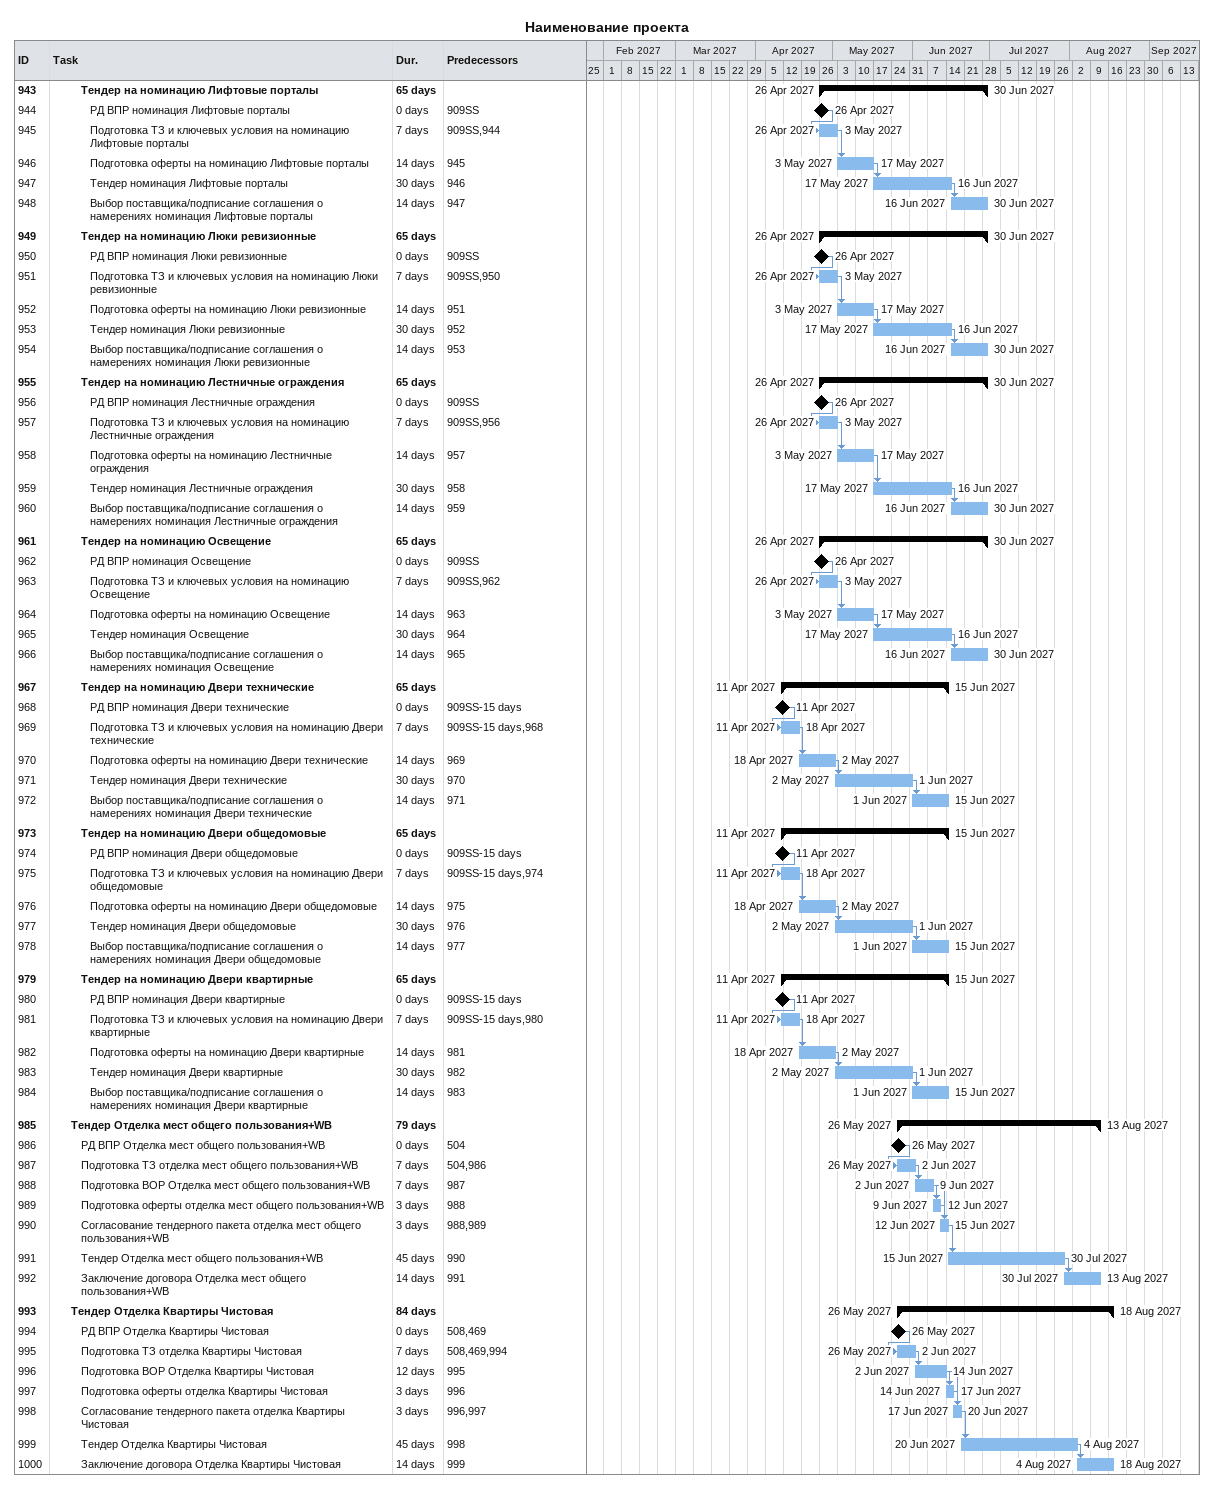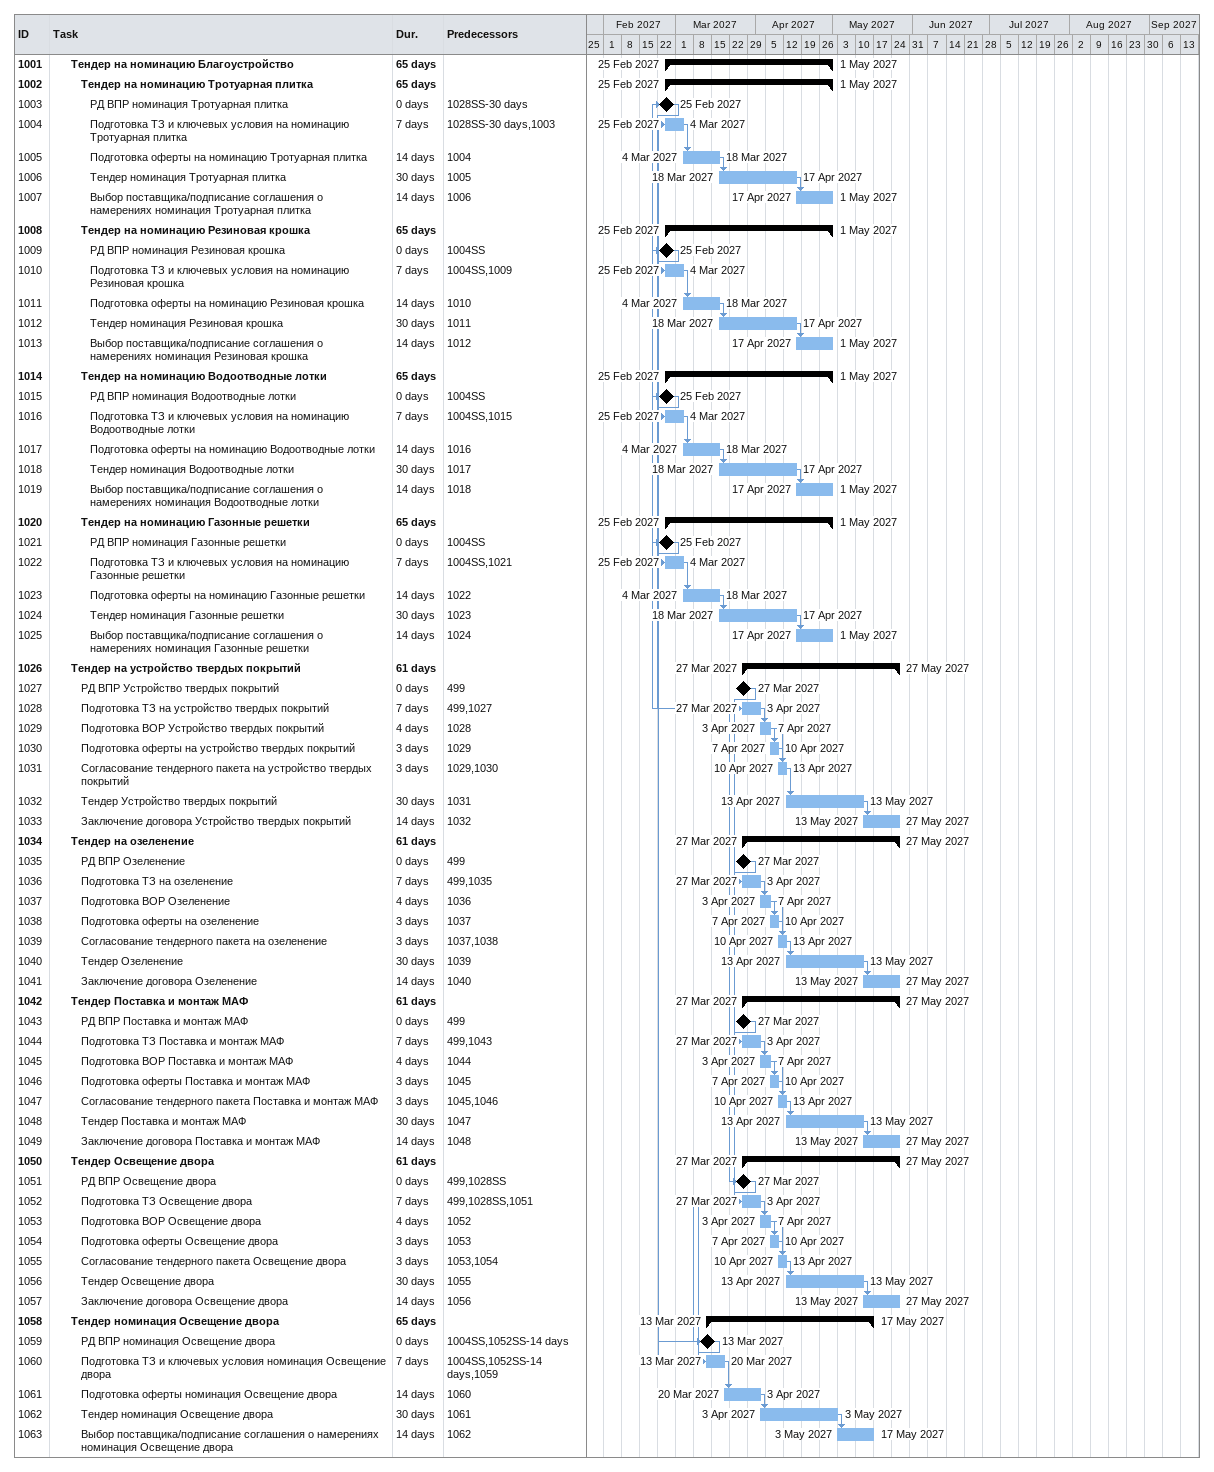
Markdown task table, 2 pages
Наименование проекта

| ID | Level | Task | Duration | Start | Finish | Predecessors |
|---|---|---|---|---|---|---|
| 943 | 4 | **Тендер на номинацию Лифтовые порталы** | 65d | 2027-04-26 | 2027-06-30 |  |
| 944 | 5 | РД ВПР номинация Лифтовые порталы | 0d | 2027-04-26 | 2027-04-26 | 909SS |
| 945 | 5 | Подготовка ТЗ и ключевых условия на номинацию Лифтовые порталы | 7d | 2027-04-26 | 2027-05-03 | 909SS, 944 |
| 946 | 5 | Подготовка оферты на номинацию Лифтовые порталы | 14d | 2027-05-03 | 2027-05-17 | 945 |
| 947 | 5 | Тендер номинация Лифтовые порталы | 30d | 2027-05-17 | 2027-06-16 | 946 |
| 948 | 5 | Выбор поставщика/подписание соглашения о намерениях номинация Лифтовые порталы | 14d | 2027-06-16 | 2027-06-30 | 947 |
| 949 | 4 | **Тендер на номинацию Люки ревизионные** | 65d | 2027-04-26 | 2027-06-30 |  |
| 950 | 5 | РД ВПР номинация Люки ревизионные | 0d | 2027-04-26 | 2027-04-26 | 909SS |
| 951 | 5 | Подготовка ТЗ и ключевых условия на номинацию Люки ревизионные | 7d | 2027-04-26 | 2027-05-03 | 909SS, 950 |
| 952 | 5 | Подготовка оферты на номинацию Люки ревизионные | 14d | 2027-05-03 | 2027-05-17 | 951 |
| 953 | 5 | Тендер номинация Люки ревизионные | 30d | 2027-05-17 | 2027-06-16 | 952 |
| 954 | 5 | Выбор поставщика/подписание соглашения о намерениях номинация Люки ревизионные | 14d | 2027-06-16 | 2027-06-30 | 953 |
| 955 | 4 | **Тендер на номинацию Лестничные ограждения** | 65d | 2027-04-26 | 2027-06-30 |  |
| 956 | 5 | РД ВПР номинация Лестничные ограждения | 0d | 2027-04-26 | 2027-04-26 | 909SS |
| 957 | 5 | Подготовка ТЗ и ключевых условия на номинацию Лестничные ограждения | 7d | 2027-04-26 | 2027-05-03 | 909SS, 956 |
| 958 | 5 | Подготовка оферты на номинацию Лестничные ограждения | 14d | 2027-05-03 | 2027-05-17 | 957 |
| 959 | 5 | Тендер номинация Лестничные ограждения | 30d | 2027-05-17 | 2027-06-16 | 958 |
| 960 | 5 | Выбор поставщика/подписание соглашения о намерениях номинация Лестничные ограждения | 14d | 2027-06-16 | 2027-06-30 | 959 |
| 961 | 4 | **Тендер на номинацию Освещение** | 65d | 2027-04-26 | 2027-06-30 |  |
| 962 | 5 | РД ВПР номинация Освещение | 0d | 2027-04-26 | 2027-04-26 | 909SS |
| 963 | 5 | Подготовка ТЗ и ключевых условия на номинацию Освещение | 7d | 2027-04-26 | 2027-05-03 | 909SS, 962 |
| 964 | 5 | Подготовка оферты на номинацию Освещение | 14d | 2027-05-03 | 2027-05-17 | 963 |
| 965 | 5 | Тендер номинация Освещение | 30d | 2027-05-17 | 2027-06-16 | 964 |
| 966 | 5 | Выбор поставщика/подписание соглашения о намерениях номинация Освещение | 14d | 2027-06-16 | 2027-06-30 | 965 |
| 967 | 4 | **Тендер на номинацию Двери технические** | 65d | 2027-04-11 | 2027-06-15 |  |
| 968 | 5 | РД ВПР номинация Двери технические | 0d | 2027-04-11 | 2027-04-11 | 909SS-15d |
| 969 | 5 | Подготовка ТЗ и ключевых условия на номинацию Двери технические | 7d | 2027-04-11 | 2027-04-18 | 909SS-15d, 968 |
| 970 | 5 | Подготовка оферты на номинацию Двери технические | 14d | 2027-04-18 | 2027-05-02 | 969 |
| 971 | 5 | Тендер номинация Двери технические | 30d | 2027-05-02 | 2027-06-01 | 970 |
| 972 | 5 | Выбор поставщика/подписание соглашения о намерениях номинация Двери технические | 14d | 2027-06-01 | 2027-06-15 | 971 |
| 973 | 4 | **Тендер на номинацию Двери общедомовые** | 65d | 2027-04-11 | 2027-06-15 |  |
| 974 | 5 | РД ВПР номинация Двери общедомовые | 0d | 2027-04-11 | 2027-04-11 | 909SS-15d |
| 975 | 5 | Подготовка ТЗ и ключевых условия на номинацию Двери общедомовые | 7d | 2027-04-11 | 2027-04-18 | 909SS-15d, 974 |
| 976 | 5 | Подготовка оферты на номинацию Двери общедомовые | 14d | 2027-04-18 | 2027-05-02 | 975 |
| 977 | 5 | Тендер номинация Двери общедомовые | 30d | 2027-05-02 | 2027-06-01 | 976 |
| 978 | 5 | Выбор поставщика/подписание соглашения о намерениях номинация Двери общедомовые | 14d | 2027-06-01 | 2027-06-15 | 977 |
| 979 | 4 | **Тендер на номинацию Двери квартирные** | 65d | 2027-04-11 | 2027-06-15 |  |
| 980 | 5 | РД ВПР номинация Двери квартирные | 0d | 2027-04-11 | 2027-04-11 | 909SS-15d |
| 981 | 5 | Подготовка ТЗ и ключевых условия на номинацию Двери квартирные | 7d | 2027-04-11 | 2027-04-18 | 909SS-15d, 980 |
| 982 | 5 | Подготовка оферты на номинацию Двери квартирные | 14d | 2027-04-18 | 2027-05-02 | 981 |
| 983 | 5 | Тендер номинация Двери квартирные | 30d | 2027-05-02 | 2027-06-01 | 982 |
| 984 | 5 | Выбор поставщика/подписание соглашения о намерениях номинация Двери квартирные | 14d | 2027-06-01 | 2027-06-15 | 983 |
| 985 | 3 | **Тендер Отделка мест общего пользования+WB** | 79d | 2027-05-26 | 2027-08-13 |  |
| 986 | 4 | РД ВПР Отделка мест общего пользования+WB | 0d | 2027-05-26 | 2027-05-26 | 504 |
| 987 | 4 | Подготовка ТЗ отделка мест общего пользования+WB | 7d | 2027-05-26 | 2027-06-02 | 504, 986 |
| 988 | 4 | Подготовка ВОР Отделка мест общего пользования+WB | 7d | 2027-06-02 | 2027-06-09 | 987 |
| 989 | 4 | Подготовка оферты отделка мест общего пользования+WB | 3d | 2027-06-09 | 2027-06-12 | 988 |
| 990 | 4 | Согласование тендерного пакета отделка мест общего пользования+WB | 3d | 2027-06-12 | 2027-06-15 | 988, 989 |
| 991 | 4 | Тендер Отделка мест общего пользования+WB | 45d | 2027-06-15 | 2027-07-30 | 990 |
| 992 | 4 | Заключение договора Отделка мест общего пользования+WB | 14d | 2027-07-30 | 2027-08-13 | 991 |
| 993 | 3 | **Тендер Отделка Квартиры Чистовая** | 84d | 2027-05-26 | 2027-08-18 |  |
| 994 | 4 | РД ВПР Отделка Квартиры Чистовая | 0d | 2027-05-26 | 2027-05-26 | 508, 469 |
| 995 | 4 | Подготовка ТЗ отделка Квартиры Чистовая | 7d | 2027-05-26 | 2027-06-02 | 508, 469, 994 |
| 996 | 4 | Подготовка ВОР Отделка Квартиры Чистовая | 12d | 2027-06-02 | 2027-06-14 | 995 |
| 997 | 4 | Подготовка оферты отделка Квартиры Чистовая | 3d | 2027-06-14 | 2027-06-17 | 996 |
| 998 | 4 | Согласование тендерного пакета отделка Квартиры Чистовая | 3d | 2027-06-17 | 2027-06-20 | 996, 997 |
| 999 | 4 | Тендер Отделка Квартиры Чистовая | 45d | 2027-06-20 | 2027-08-04 | 998 |
| 1000 | 4 | Заключение договора Отделка Квартиры Чистовая | 14d | 2027-08-04 | 2027-08-18 | 999 |
| 1001 | 3 | **Тендер на номинацию Благоустройство** | 65d | 2027-02-25 | 2027-05-01 |  |
| 1002 | 4 | **Тендер на номинацию Тротуарная плитка** | 65d | 2027-02-25 | 2027-05-01 |  |
| 1003 | 5 | РД ВПР номинация Тротуарная плитка | 0d | 2027-02-25 | 2027-02-25 | 1028SS-30d |
| 1004 | 5 | Подготовка ТЗ и ключевых условия на номинацию Тротуарная плитка | 7d | 2027-02-25 | 2027-03-04 | 1028SS-30d, 1003 |
| 1005 | 5 | Подготовка оферты на номинацию Тротуарная плитка | 14d | 2027-03-04 | 2027-03-18 | 1004 |
| 1006 | 5 | Тендер номинация Тротуарная плитка | 30d | 2027-03-18 | 2027-04-17 | 1005 |
| 1007 | 5 | Выбор поставщика/подписание соглашения о намерениях номинация Тротуарная плитка | 14d | 2027-04-17 | 2027-05-01 | 1006 |
| 1008 | 4 | **Тендер на номинацию Резиновая крошка** | 65d | 2027-02-25 | 2027-05-01 |  |
| 1009 | 5 | РД ВПР номинация Резиновая крошка | 0d | 2027-02-25 | 2027-02-25 | 1004SS |
| 1010 | 5 | Подготовка ТЗ и ключевых условия на номинацию Резиновая крошка | 7d | 2027-02-25 | 2027-03-04 | 1004SS, 1009 |
| 1011 | 5 | Подготовка оферты на номинацию Резиновая крошка | 14d | 2027-03-04 | 2027-03-18 | 1010 |
| 1012 | 5 | Тендер номинация Резиновая крошка | 30d | 2027-03-18 | 2027-04-17 | 1011 |
| 1013 | 5 | Выбор поставщика/подписание соглашения о намерениях номинация Резиновая крошка | 14d | 2027-04-17 | 2027-05-01 | 1012 |
| 1014 | 4 | **Тендер на номинацию Водоотводные лотки** | 65d | 2027-02-25 | 2027-05-01 |  |
| 1015 | 5 | РД ВПР номинация Водоотводные лотки | 0d | 2027-02-25 | 2027-02-25 | 1004SS |
| 1016 | 5 | Подготовка ТЗ и ключевых условия на номинацию Водоотводные лотки | 7d | 2027-02-25 | 2027-03-04 | 1004SS, 1015 |
| 1017 | 5 | Подготовка оферты на номинацию Водоотводные лотки | 14d | 2027-03-04 | 2027-03-18 | 1016 |
| 1018 | 5 | Тендер номинация Водоотводные лотки | 30d | 2027-03-18 | 2027-04-17 | 1017 |
| 1019 | 5 | Выбор поставщика/подписание соглашения о намерениях номинация Водоотводные лотки | 14d | 2027-04-17 | 2027-05-01 | 1018 |
| 1020 | 4 | **Тендер на номинацию Газонные решетки** | 65d | 2027-02-25 | 2027-05-01 |  |
| 1021 | 5 | РД ВПР номинация Газонные решетки | 0d | 2027-02-25 | 2027-02-25 | 1004SS |
| 1022 | 5 | Подготовка ТЗ и ключевых условия на номинацию Газонные решетки | 7d | 2027-02-25 | 2027-03-04 | 1004SS, 1021 |
| 1023 | 5 | Подготовка оферты на номинацию Газонные решетки | 14d | 2027-03-04 | 2027-03-18 | 1022 |
| 1024 | 5 | Тендер номинация Газонные решетки | 30d | 2027-03-18 | 2027-04-17 | 1023 |
| 1025 | 5 | Выбор поставщика/подписание соглашения о намерениях номинация Газонные решетки | 14d | 2027-04-17 | 2027-05-01 | 1024 |
| 1026 | 3 | **Тендер на устройство твердых покрытий** | 61d | 2027-03-27 | 2027-05-27 |  |
| 1027 | 4 | РД ВПР Устройство твердых покрытий | 0d | 2027-03-27 | 2027-03-27 | 499 |
| 1028 | 4 | Подготовка ТЗ на устройство твердых покрытий | 7d | 2027-03-27 | 2027-04-03 | 499, 1027 |
| 1029 | 4 | Подготовка ВОР Устройство твердых покрытий | 4d | 2027-04-03 | 2027-04-07 | 1028 |
| 1030 | 4 | Подготовка оферты на устройство твердых покрытий | 3d | 2027-04-07 | 2027-04-10 | 1029 |
| 1031 | 4 | Согласование тендерного пакета на устройство твердых покрытий | 3d | 2027-04-10 | 2027-04-13 | 1029, 1030 |
| 1032 | 4 | Тендер Устройство твердых покрытий | 30d | 2027-04-13 | 2027-05-13 | 1031 |
| 1033 | 4 | Заключение договора Устройство твердых покрытий | 14d | 2027-05-13 | 2027-05-27 | 1032 |
| 1034 | 3 | **Тендер на озеленение** | 61d | 2027-03-27 | 2027-05-27 |  |
| 1035 | 4 | РД ВПР Озеленение | 0d | 2027-03-27 | 2027-03-27 | 499 |
| 1036 | 4 | Подготовка ТЗ на озеленение | 7d | 2027-03-27 | 2027-04-03 | 499, 1035 |
| 1037 | 4 | Подготовка ВОР Озеленение | 4d | 2027-04-03 | 2027-04-07 | 1036 |
| 1038 | 4 | Подготовка оферты на озеленение | 3d | 2027-04-07 | 2027-04-10 | 1037 |
| 1039 | 4 | Согласование тендерного пакета на озеленение | 3d | 2027-04-10 | 2027-04-13 | 1037, 1038 |
| 1040 | 4 | Тендер Озеленение | 30d | 2027-04-13 | 2027-05-13 | 1039 |
| 1041 | 4 | Заключение договора Озеленение | 14d | 2027-05-13 | 2027-05-27 | 1040 |
| 1042 | 3 | **Тендер Поставка и монтаж МАФ** | 61d | 2027-03-27 | 2027-05-27 |  |
| 1043 | 4 | РД ВПР Поставка и монтаж МАФ | 0d | 2027-03-27 | 2027-03-27 | 499 |
| 1044 | 4 | Подготовка ТЗ Поставка и монтаж МАФ | 7d | 2027-03-27 | 2027-04-03 | 499, 1043 |
| 1045 | 4 | Подготовка ВОР Поставка и монтаж МАФ | 4d | 2027-04-03 | 2027-04-07 | 1044 |
| 1046 | 4 | Подготовка оферты Поставка и монтаж МАФ | 3d | 2027-04-07 | 2027-04-10 | 1045 |
| 1047 | 4 | Согласование тендерного пакета Поставка и монтаж МАФ | 3d | 2027-04-10 | 2027-04-13 | 1045, 1046 |
| 1048 | 4 | Тендер Поставка и монтаж МАФ | 30d | 2027-04-13 | 2027-05-13 | 1047 |
| 1049 | 4 | Заключение договора Поставка и монтаж МАФ | 14d | 2027-05-13 | 2027-05-27 | 1048 |
| 1050 | 3 | **Тендер Освещение двора** | 61d | 2027-03-27 | 2027-05-27 |  |
| 1051 | 4 | РД ВПР Освещение двора | 0d | 2027-03-27 | 2027-03-27 | 499, 1028SS |
| 1052 | 4 | Подготовка ТЗ Освещение двора | 7d | 2027-03-27 | 2027-04-03 | 499, 1028SS, 1051 |
| 1053 | 4 | Подготовка ВОР Освещение двора | 4d | 2027-04-03 | 2027-04-07 | 1052 |
| 1054 | 4 | Подготовка оферты Освещение двора | 3d | 2027-04-07 | 2027-04-10 | 1053 |
| 1055 | 4 | Согласование тендерного пакета Освещение двора | 3d | 2027-04-10 | 2027-04-13 | 1053, 1054 |
| 1056 | 4 | Тендер Освещение двора | 30d | 2027-04-13 | 2027-05-13 | 1055 |
| 1057 | 4 | Заключение договора Освещение двора | 14d | 2027-05-13 | 2027-05-27 | 1056 |
| 1058 | 3 | **Тендер номинация Освещение двора** | 65d | 2027-03-13 | 2027-05-17 |  |
| 1059 | 4 | РД ВПР номинация Освещение двора | 0d | 2027-03-13 | 2027-03-13 | 1004SS, 1052SS-14d |
| 1060 | 4 | Подготовка ТЗ и ключевых условия номинация Освещение двора | 7d | 2027-03-13 | 2027-03-20 | 1004SS, 1052SS-14d, 1059 |
| 1061 | 4 | Подготовка оферты номинация Освещение двора | 14d | 2027-03-20 | 2027-04-03 | 1060 |
| 1062 | 4 | Тендер номинация Освещение двора | 30d | 2027-04-03 | 2027-05-03 | 1061 |
| 1063 | 4 | Выбор поставщика/подписание соглашения о намерениях номинация Освещение двора | 14d | 2027-05-03 | 2027-05-17 | 1062 |
